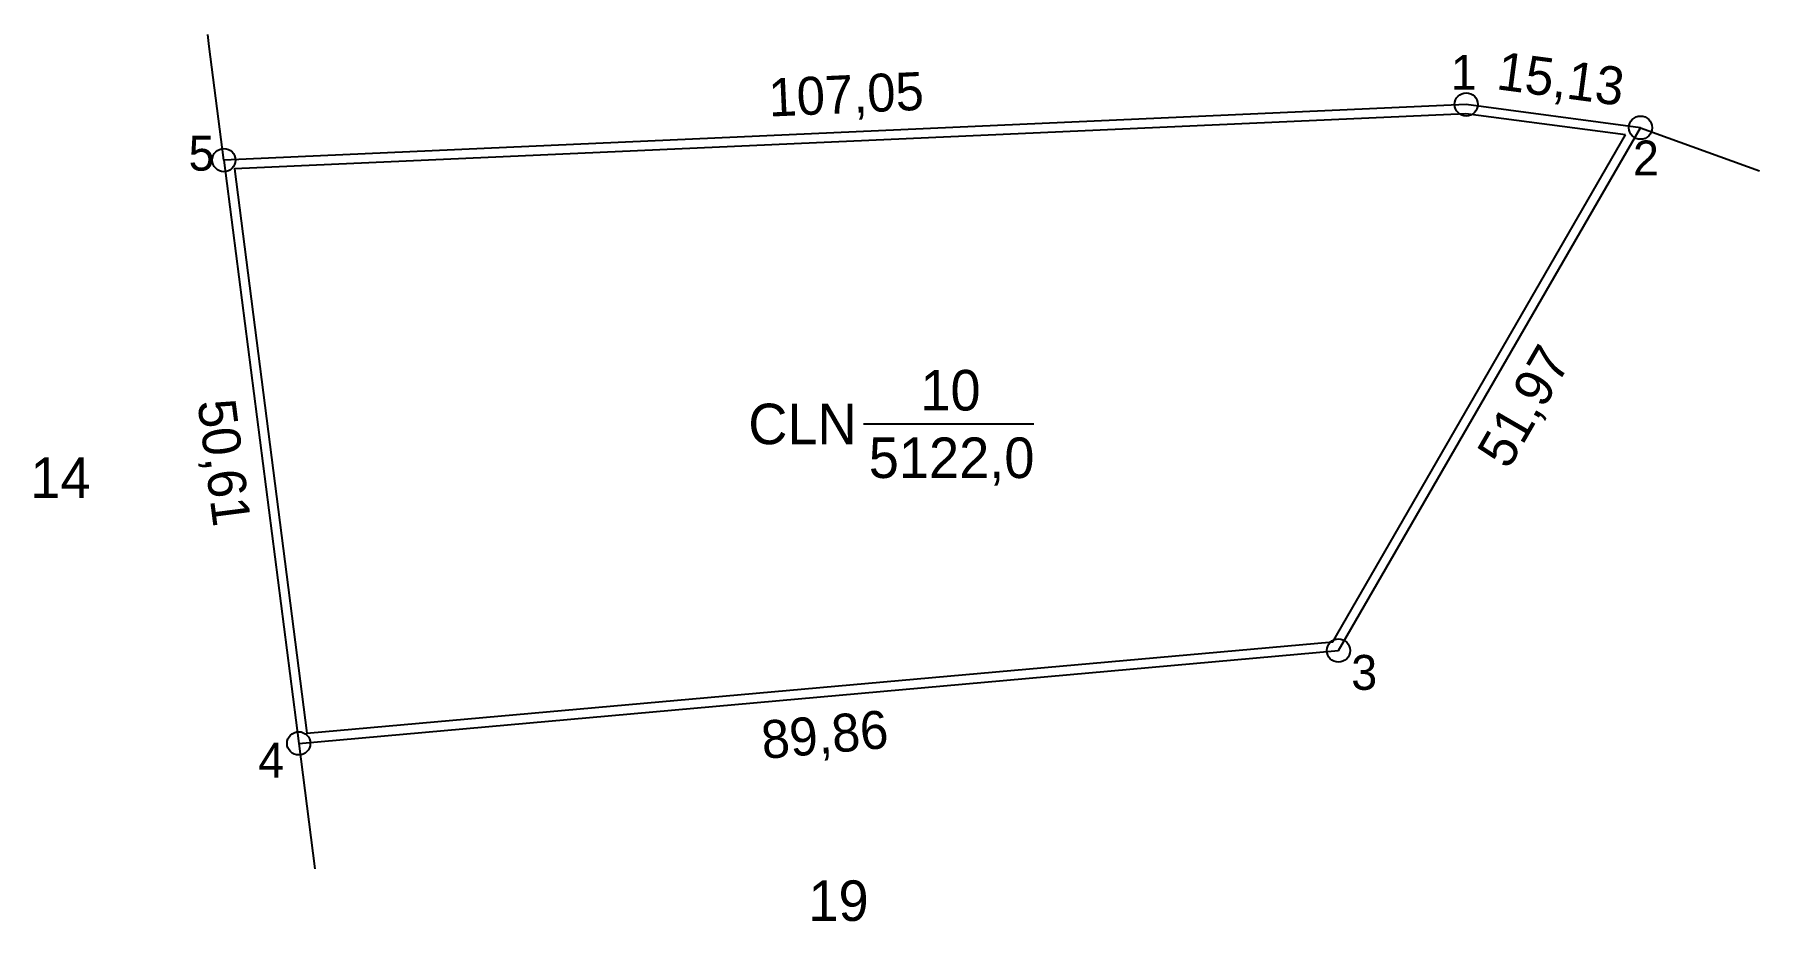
# Model space of a CAD drawing. Extents: x 553438 to 553586, y 1840910 to 1840986.
import ezdxf

# ---------------------------------------------------------------- set-up
doc = ezdxf.new("R2010")
doc.units = 0
for name, color, linetype in [('CanhThua', 7, 'Continuous'), ('ChieuDaiCanhThua', 7, 'Continuous'), ('Level 2', 7, 'Continuous'), ('MocDinhThua', 7, 'Continuous'), ('NhanDiaChinhThua', 7, 'Continuous'), ('NhanTuCan', 7, 'Continuous'), ('RauThua', 7, 'Continuous'), ('SoHieuDinhThua', 7, 'Continuous')]:
    doc.layers.add(name, color=color, linetype=linetype)

msp = doc.modelspace()

# ---------------------------------------------------------------- linework, layer by layer
at = {"layer": 'CanhThua'}
for p, q in [((553561, 1840980), (553454.06, 1840975.21)), ((553576, 1840978), (553561, 1840980)), ((553550, 1840933), (553576, 1840978)), ((553454.06, 1840975.21), (553460.5, 1840925.01)), ((553460.5, 1840925.01), (553550, 1840933))]:
    msp.add_line(p, q, dxfattribs=at)
at = {"layer": 'Level 2'}
msp.add_lwpolyline([(553574.71, 1840977.37), (553560.96, 1840979.2), (553454.96, 1840974.45), (553461.2, 1840925.88), (553549.52, 1840933.76)], close=True, dxfattribs=at)
at = {"layer": 'MocDinhThua'}
for centre in [(553561, 1840980), (553576, 1840978), (553454.06, 1840975.21), (553550, 1840933), (553460.5, 1840925.01)]:
    msp.add_circle(centre, 1, dxfattribs=at)
at = {"layer": 'NhanDiaChinhThua'}
msp.add_line((553509.12, 1840952.5), (553523.78, 1840952.5), dxfattribs=at)
at = {"layer": 'RauThua'}
for p, q in [((553452.8, 1840985), (553452.67, 1840986.02)), ((553454.06, 1840975.21), (553452.8, 1840985)), ((553576, 1840978), (553586.24, 1840974.28)), ((553460.5, 1840925.01), (553461.89, 1840914.2))]:
    msp.add_line(p, q, dxfattribs=at)

# ---------------------------------------------------------------- texts
at = {"layer": 'ChieuDaiCanhThua'}
for s, rotation, p in [('15,13', 352.4054, (553563.5, 1840981.32)), ('107,05', 2.5646, (553501.01, 1840978.95)), ('51,97', 59.9816, (553564.62, 1840948.49)), ('50,61', 277.3104, (553451.78, 1840954.41)), ('89,86', 5.1015, (553500.47, 1840923.66))]:
    msp.add_text(s, height=3.269, rotation=rotation, dxfattribs=at).set_placement(p)
at = {"layer": 'NhanDiaChinhThua'}
for s, p in [('10', (553514.01, 1840953.66)), ('CLN', (553499.2, 1840950.76)), ('5122,0', (553509.57, 1840947.85))]:
    msp.add_text(s, height=3.487, dxfattribs=at).set_placement(p)
at = {"layer": 'NhanTuCan'}
for s, p in [('14', (553437.4, 1840946.13)), ('19', (553504.37, 1840909.73))]:
    msp.add_text(s, height=3.487, dxfattribs=at).set_placement(p)
at = {"layer": 'SoHieuDinhThua'}
for s, p in [('1', (553559.66, 1840981.26)), ('5', (553451.02, 1840974.3)), ('2', (553575.35, 1840973.89)), ('3', (553551.1, 1840929.62)), ('4', (553457.01, 1840922.07))]:
    msp.add_text(s, height=3, dxfattribs=at).set_placement(p)

doc.saveas('drawing.dxf')
